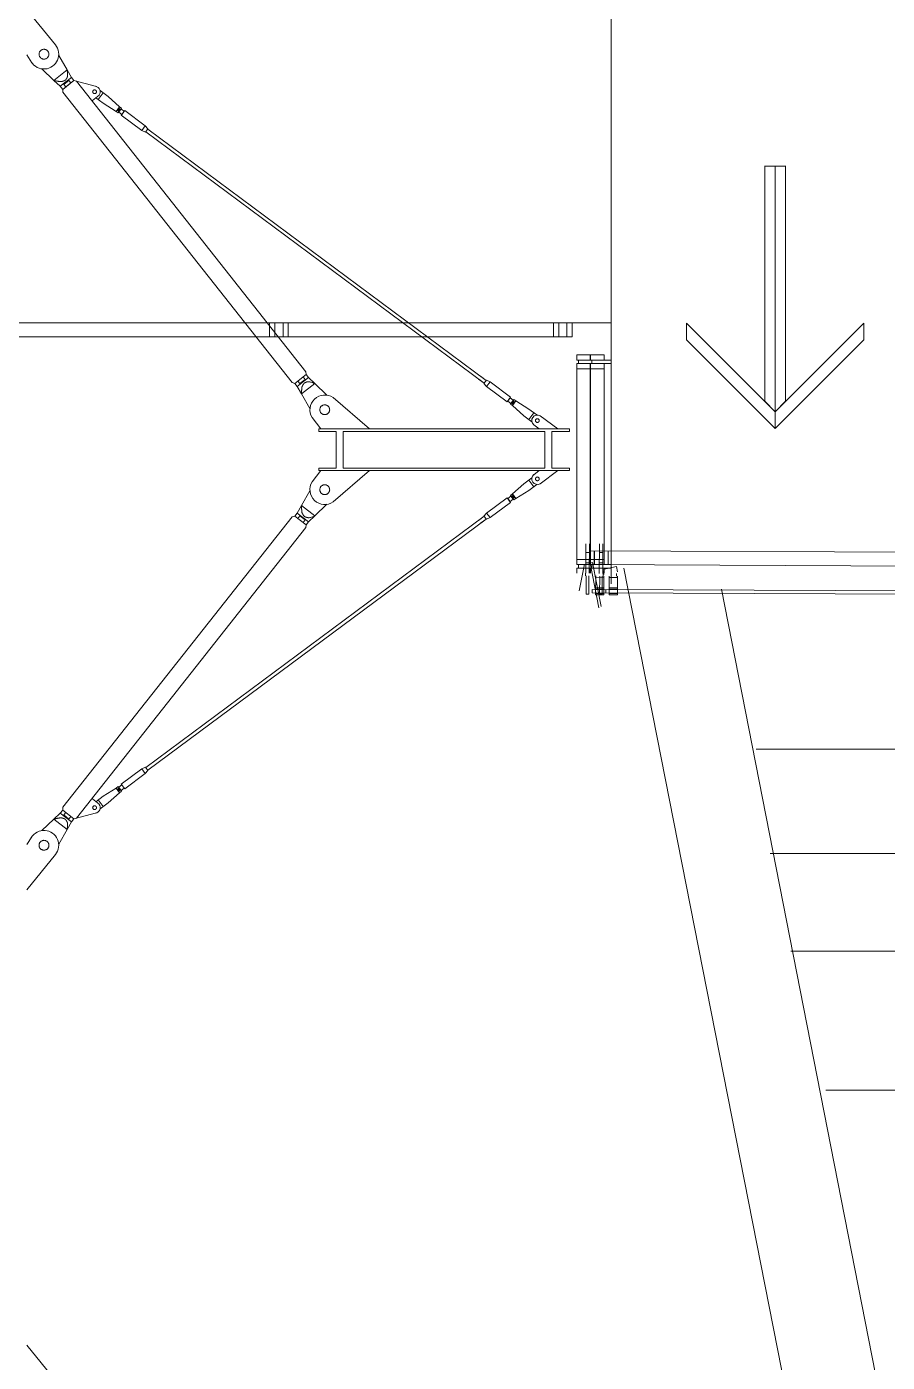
# Model space of a CAD drawing. Header units: inches. Extents: x -3410 to 5259, y -1080 to 3208.
# Drawn here: x -2097.8 to -1974.1, y 2561.6 to 2753.6 of the extents above; entities that cross this region are included whole.
import ezdxf

# ---------------------------------------------------------------- set-up
doc = ezdxf.new("R2010")
doc.units = ezdxf.units.IN
doc.header["$LTSCALE"] = 48
doc.header["$MEASUREMENT"] = 0
for name, color, linetype, lineweight in [('Setup Notes', 7, 'Continuous', 5), ('Venue-Text-Facility', 7, 'Continuous', 5), ('Venue-Walls and Doors', 7, 'Continuous', 5)]:
    doc.layers.add(name, color=color, linetype=linetype, lineweight=lineweight)

# ---------------------------------------------------------------- blocks, each defined once
blk = doc.blocks.new('Directional Arrow')
at = {"layer": 'Venue-Text-Facility', "color": 7, "linetype": 'Continuous', "lineweight": 5, "transparency": 33554687}
for p, q in [((0.507, 6.289), (-0.507, 6.289)), ((-0.5, 6.289), (-0.5, -4.979)), ((0, 6.289), (0, -6.289)), ((0.5, 6.289), (0.5, -4.979)), ((0, -5.486), (-4.243, -1.243)), ((-4.243, -2.046), (-4.243, -1.243)), ((0, -5.486), (4.243, -1.243)), ((4.243, -2.046), (4.243, -1.243)), ((0, -6.289), (-4.243, -2.046)), ((0, -6.289), (4.243, -2.046))]:
    blk.add_line(p, q, dxfattribs=at)
at = {"layer": 'Venue-Text-Facility', "color": 7, "linetype": 'Continuous', "lineweight": 5, "transparency": 33554687, "flags": 128}
for points in [[(-0.5, 6.289), (0.5, 6.289), (0.5, -4.979), (0.004, -5.486), (-0.5, -4.979)], [(4.243, -1.243), (4.243, -2.046), (0, -6.289), (-4.243, -2.046), (-4.243, -1.243), (0, -5.486)]]:
    blk.add_lwpolyline(points, close=True, dxfattribs=at)

msp = doc.modelspace()

# ---------------------------------------------------------------- linework, layer by layer
at = {"layer": 'Venue-Walls and Doors', "linetype": 'Continuous'}
for p, q in [((-2013.83, 2951.96), (-2013.83, 2673.49)), ((-2097.83, 2756), (-2093.7, 2750.95)), ((-2097.83, 2749.5), (-2097.08, 2748.37)), ((-2093.23, 2749.43), (-2092.02, 2747.34)), ((-2095.67, 2747.51), (-2093.91, 2745.84)), ((-2093.91, 2745.84), (-2092.01, 2747.35)), ((-2093.91, 2745.84), (-2093, 2744.99)), ((-2093, 2744.99), (-2091.4, 2746.26)), ((-2091.06, 2745.82), (-2092.66, 2744.55)), ((-2092.51, 2745.26), (-2091.77, 2745.84)), ((-2092.02, 2747.34), (-2091.4, 2746.26)), ((-2091.77, 2745.84), (-2091.49, 2745.48)), ((-2091.4, 2746.26), (-2091.06, 2745.82)), ((-2091.06, 2745.83), (-2090.67, 2745.71)), ((-2091.06, 2745.82), (-2087.8, 2744.96)), ((-2090.68, 2745.71), (-2057.7, 2703.95)), ((-2092.66, 2744.55), (-2093, 2744.99)), ((-2092.66, 2744.55), (-2092.63, 2744.15)), ((-2092.63, 2744.15), (-2059.67, 2702.41)), ((-2092.23, 2744.9), (-2092.51, 2745.26)), ((-2091.49, 2745.48), (-2092.23, 2744.9)), ((-2087.43, 2743.73), (-2088.39, 2742.94)), ((-2086.85, 2744.04), (-2087.56, 2743.08)), ((-2086.13, 2743.51), (-2087.29, 2744.37)), ((-2086.84, 2742.55), (-2087.91, 2743.34)), ((-2084.98, 2741.39), (-2086.84, 2742.55)), ((-2084.48, 2742.06), (-2086.13, 2743.51)), ((-2084.57, 2741.84), (-2084.55, 2741.35)), ((-2084.33, 2741.66), (-2084.79, 2741.53)), ((-2084.27, 2741.73), (-2084.61, 2741.28)), ((-2084.61, 2741.28), (-2084.15, 2740.94)), ((-2083.81, 2741.39), (-2084.27, 2741.73)), ((-2083.73, 2741.5), (-2084.23, 2740.83)), ((-2084.23, 2740.83), (-2081.27, 2738.64)), ((-2084.15, 2740.94), (-2083.81, 2741.39)), ((-2080.78, 2739.3), (-2083.73, 2741.5)), ((-2081.27, 2738.64), (-2080.78, 2739.3)), ((-2080.74, 2738.4), (-2081.27, 2738.64)), ((-2080.4, 2738.86), (-2080.78, 2739.3)), ((-2080.4, 2738.86), (-2080.74, 2738.4)), ((-2080.72, 2738.43), (-2032.08, 2702.31)), ((-2031.78, 2702.71), (-2080.42, 2738.83)), ((-2200.58, 2710.97), (-2013.83, 2710.97)), ((-2062.92, 2708.97), (-2062.92, 2710.97)), ((-2062.17, 2710.97), (-2062.17, 2708.97)), ((-2060.98, 2708.97), (-2060.98, 2710.97)), ((-2060.23, 2710.97), (-2060.23, 2708.97)), ((-2022.11, 2710.97), (-2022.11, 2708.97)), ((-2021.36, 2708.97), (-2021.36, 2710.97)), ((-2020.17, 2710.97), (-2020.17, 2708.97)), ((-2019.42, 2708.97), (-2019.42, 2710.97)), ((-2019.42, 2708.97), (-2101.79, 2708.97)), ((-2018.77, 2706.37), (-2014.83, 2706.37)), ((-2018.77, 2705.62), (-2018.77, 2706.37)), ((-2013.83, 2705.62), (-2018.77, 2705.62)), ((-2018.52, 2705.12), (-2018.52, 2705.62)), ((-2016.83, 2705.62), (-2016.83, 2706.37)), ((-2016.77, 2706.37), (-2016.77, 2705.62)), ((-2016.58, 2705.12), (-2016.58, 2705.62)), ((-2014.83, 2706.37), (-2014.83, 2705.62)), ((-2057.67, 2703.55), (-2059.28, 2702.28)), ((-2057.67, 2703.55), (-2057.7, 2703.95)), ((-2057.33, 2703.12), (-2057.67, 2703.55)), ((-2018.77, 2705.12), (-2018.77, 2676.24)), ((-2018.77, 2705.12), (-2013.83, 2705.12)), ((-2014.83, 2704.37), (-2018.77, 2704.37)), ((-2016.83, 2705.12), (-2016.83, 2676.24)), ((-2016.77, 2705.12), (-2016.77, 2676.24)), ((-2014.83, 2705.12), (-2014.83, 2676.24)), ((-2059.28, 2702.29), (-2059.67, 2702.41)), ((-2059.28, 2702.28), (-2058.94, 2701.85)), ((-2058.94, 2701.85), (-2057.33, 2703.12)), ((-2058.32, 2700.76), (-2058.94, 2701.85)), ((-2058.11, 2703.21), (-2058.85, 2702.62)), ((-2058.85, 2702.62), (-2058.56, 2702.26)), ((-2058.56, 2702.26), (-2057.82, 2702.85)), ((-2058.32, 2700.76), (-2056.41, 2702.27)), ((-2057.82, 2702.85), (-2058.11, 2703.21)), ((-2056.42, 2702.26), (-2057.33, 2703.12)), ((-2054.67, 2700.6), (-2056.42, 2702.26)), ((-2032.08, 2702.31), (-2032.89, 2702.91)), ((-2032.59, 2703.32), (-2031.78, 2702.71)), ((-2031.76, 2702.74), (-2032.1, 2702.29)), ((-2032.1, 2702.29), (-2031.73, 2701.84)), ((-2031.76, 2702.74), (-2031.23, 2702.51)), ((-2057.11, 2698.67), (-2058.32, 2700.76)), ((-2048.57, 2695.75), (-2053.79, 2700.25)), ((-2027.71, 2699.61), (-2028.18, 2699.48)), ((-2027.95, 2699.79), (-2027.94, 2699.31)), ((-2027.52, 2699.76), (-2025.66, 2698.6)), ((-2028.02, 2699.09), (-2026.37, 2697.64)), ((-2026.37, 2697.64), (-2025.22, 2696.78)), ((-2025.66, 2698.6), (-2024.5, 2697.74)), ((-2024.94, 2698.06), (-2025.65, 2697.1)), ((-2021.48, 2695.75), (-2024.03, 2697.64)), ((-2055.57, 2695.75), (-2056.8, 2697.37)), ((-2024.18, 2695.75), (-2024.95, 2696.34)), ((-2055.57, 2689.75), (-2056.8, 2688.12)), ((-2048.57, 2689.75), (-2053.79, 2685.25)), ((-2026.37, 2687.85), (-2025.22, 2688.71)), ((-2024.94, 2687.43), (-2025.65, 2688.39)), ((-2024.18, 2689.75), (-2024.95, 2689.15)), ((-2021.48, 2689.75), (-2024.03, 2687.86)), ((-2057.11, 2686.83), (-2058.32, 2684.73)), ((-2028.02, 2686.41), (-2026.37, 2687.85)), ((-2027.95, 2685.7), (-2027.94, 2686.19)), ((-2027.52, 2685.74), (-2025.66, 2686.89)), ((-2025.66, 2686.89), (-2024.5, 2687.76)), ((-2058.32, 2684.73), (-2058.94, 2683.65)), ((-2058.32, 2684.73), (-2056.41, 2683.23)), ((-2054.67, 2684.9), (-2056.42, 2683.24)), ((-2027.71, 2685.88), (-2028.18, 2686.01)), ((-2092.63, 2641.34), (-2059.67, 2683.08)), ((-2080.72, 2647.06), (-2032.08, 2683.18)), ((-2031.78, 2682.78), (-2080.42, 2646.66)), ((-2059.28, 2683.21), (-2059.67, 2683.08)), ((-2059.28, 2683.21), (-2058.94, 2683.65)), ((-2057.67, 2681.94), (-2059.28, 2683.21)), ((-2058.94, 2683.65), (-2057.33, 2682.38)), ((-2058.85, 2682.87), (-2058.56, 2683.23)), ((-2058.11, 2682.29), (-2058.85, 2682.87)), ((-2058.56, 2683.23), (-2057.82, 2682.65)), ((-2057.82, 2682.65), (-2058.11, 2682.29)), ((-2057.33, 2682.38), (-2057.67, 2681.94)), ((-2056.42, 2683.24), (-2057.33, 2682.38)), ((-2032.08, 2683.18), (-2032.89, 2682.58)), ((-2032.59, 2682.18), (-2031.78, 2682.78)), ((-2032.1, 2683.21), (-2031.73, 2683.65)), ((-2031.76, 2682.75), (-2032.1, 2683.21)), ((-2031.76, 2682.75), (-2031.23, 2682.99)), ((-2090.68, 2639.78), (-2057.7, 2681.55)), ((-2057.67, 2681.94), (-2057.7, 2681.54)), ((-2017.45, 2679.23), (-2017.47, 2674.98)), ((-2016.97, 2674.98), (-2016.95, 2679.23)), ((-2015.51, 2679.22), (-2015.53, 2674.97)), ((-2015.03, 2674.97), (-2015.01, 2679.22)), ((-2018.77, 2676.99), (-2014.83, 2676.99)), ((-2016.96, 2677.98), (-2017.46, 2677.98)), ((-1852.55, 2677.52), (-2016.96, 2678.23)), ((-2016.5, 2676.53), (-2016.86, 2676.46)), ((-2015.25, 2670.21), (-2016.5, 2676.53)), ((-2016.26, 2678.22), (-2016.27, 2676.22)), ((-2016.22, 2676.22), (-2016.21, 2678.22)), ((-2015.02, 2677.97), (-2015.52, 2677.97)), ((-2014.27, 2676.21), (-2014.26, 2678.21)), ((-2013.83, 2676.24), (-2018.77, 2676.24)), ((-2018.77, 2675.74), (-2013.83, 2675.74)), ((-2018.77, 2674.99), (-2018.77, 2675.74)), ((-2018.52, 2675.74), (-2018.52, 2676.24)), ((-2017.63, 2676.31), (-2018.4, 2672.45)), ((-2017.53, 2674.98), (-2017.53, 2674.6)), ((-2017.46, 2676.48), (-2016.96, 2676.48)), ((-2017.41, 2674.6), (-2017.42, 2671.98)), ((-2017.05, 2671.98), (-2017.04, 2674.6)), ((-2016.97, 2676.23), (-1852.55, 2675.52)), ((-2016.86, 2676.46), (-2015.6, 2670.02)), ((-2016.83, 2674.99), (-2016.83, 2675.74)), ((-2016.77, 2675.74), (-2016.77, 2674.99)), ((-2016.58, 2675.74), (-2016.58, 2676.24)), ((-2015.52, 2676.47), (-2015.02, 2676.47)), ((-2015.47, 2674.59), (-2015.48, 2671.97)), ((-2015.1, 2671.97), (-2015.09, 2674.59)), ((-2013.07, 2675.94), (-2015.03, 2675.55)), ((-2015.03, 2675.55), (-2014.88, 2674.81)), ((-2014.97, 2674.59), (-2014.97, 2674.97)), ((-2014.83, 2675.74), (-2014.83, 2674.99)), ((-2012.92, 2675.2), (-2013.07, 2675.94)), ((-2013.03, 2674.58), (-2013.03, 2674.96)), ((-2012, 2675.71), (-1966.91, 2446.59)), ((-2016.55, 2672.16), (-2016.54, 2672.66)), ((-2016.54, 2672.66), (-1853.01, 2671.96)), ((-2016.04, 2674.41), (-2014.85, 2674.4)), ((-2016.04, 2672.91), (-2014.85, 2672.9)), ((-2016.04, 2672.72), (-2014.86, 2672.72)), ((-2014.6, 2672.15), (-2014.6, 2672.65)), ((-2014.1, 2672.9), (-2012.91, 2672.9)), ((-2014.1, 2672.71), (-2012.91, 2672.71)), ((-2014.09, 2674.4), (-2012.91, 2674.4)), ((-2017.42, 2671.98), (-2017.05, 2671.98)), ((-1853.01, 2671.46), (-2016.55, 2672.16)), ((-2016.05, 2672.1), (-2014.86, 2672.09)), ((-2015.48, 2671.97), (-2015.1, 2671.97)), ((-2014.1, 2672.09), (-2012.92, 2672.08)), ((-2084.23, 2644.66), (-2081.27, 2646.86)), ((-2080.78, 2646.19), (-2083.73, 2643.99)), ((-2080.74, 2647.09), (-2081.27, 2646.86)), ((-2081.27, 2646.86), (-2080.78, 2646.19)), ((-2080.4, 2646.64), (-2080.78, 2646.19)), ((-2080.4, 2646.64), (-2080.74, 2647.09)), ((-2084.98, 2644.1), (-2086.84, 2642.95)), ((-2084.33, 2643.83), (-2084.79, 2643.96)), ((-2084.61, 2644.22), (-2084.15, 2644.56)), ((-2084.27, 2643.76), (-2084.61, 2644.22)), ((-2084.57, 2643.66), (-2084.55, 2644.14)), ((-2083.81, 2644.1), (-2084.27, 2643.76)), ((-2083.73, 2643.99), (-2084.23, 2644.66)), ((-2084.15, 2644.56), (-2083.81, 2644.1)), ((-2087.43, 2641.77), (-2088.39, 2642.55)), ((-2086.84, 2642.95), (-2087.91, 2642.15)), ((-2086.85, 2641.45), (-2087.56, 2642.41)), ((-2086.13, 2641.99), (-2087.29, 2641.13)), ((-2084.48, 2643.44), (-2086.13, 2641.99)), ((-2093.91, 2639.65), (-2093, 2640.51)), ((-2092.66, 2640.94), (-2093, 2640.51)), ((-2093, 2640.51), (-2091.4, 2639.24)), ((-2092.66, 2640.94), (-2092.63, 2641.34)), ((-2091.06, 2639.67), (-2092.66, 2640.94)), ((-2092.23, 2640.6), (-2092.51, 2640.24)), ((-2092.51, 2640.24), (-2091.77, 2639.65)), ((-2091.49, 2640.01), (-2092.23, 2640.6)), ((-2091.77, 2639.65), (-2091.49, 2640.01)), ((-2091.06, 2639.67), (-2087.8, 2640.54)), ((-2095.67, 2637.99), (-2093.91, 2639.65)), ((-2093.91, 2639.65), (-2092.01, 2638.15)), ((-2093.23, 2636.06), (-2092.02, 2638.15)), ((-2092.02, 2638.15), (-2091.4, 2639.24)), ((-2091.4, 2639.24), (-2091.06, 2639.67)), ((-2091.06, 2639.67), (-2090.67, 2639.79)), ((-2097.83, 2636), (-2097.08, 2637.12)), ((-2097.83, 2629.5), (-2093.7, 2634.54)), ((-2097.83, 2564), (-2093.7, 2558.95))]:
    msp.add_line(p, q, dxfattribs=at)
at = {"layer": 'Venue-Walls and Doors', "color": 7, "linetype": 'Continuous', "lineweight": 5, "transparency": 33554687}
for p, q in [((-1997.97, 2672.68), (-1953.59, 2446.75)), ((-1992.97, 2649.68), (-1874.79, 2649.68)), ((-1990.97, 2634.68), (-1870.86, 2634.68)), ((-1987.97, 2620.68), (-1867.19, 2620.68)), ((-1982.97, 2600.68), (-1861.95, 2600.68))]:
    msp.add_line(p, q, dxfattribs=at)
at = {"layer": 'Venue-Walls and Doors', "linetype": 'Continuous', "flags": 128}
for points in [[(-2094.64, 2749.61), (-2094.65, 2749.54), (-2094.66, 2749.47), (-2094.67, 2749.4), (-2094.7, 2749.34), (-2094.73, 2749.27), (-2094.76, 2749.21), (-2094.8, 2749.16), (-2094.85, 2749.11), (-2094.9, 2749.06), (-2094.96, 2749.02), (-2095.02, 2748.98), (-2095.08, 2748.95), (-2095.15, 2748.93), (-2095.21, 2748.91), (-2095.28, 2748.9), (-2095.35, 2748.9), (-2095.42, 2748.9), (-2095.49, 2748.91), (-2095.56, 2748.93), (-2095.62, 2748.95), (-2095.68, 2748.98), (-2095.74, 2749.02), (-2095.8, 2749.06), (-2095.85, 2749.11), (-2095.9, 2749.16), (-2095.94, 2749.21), (-2095.98, 2749.27), (-2096, 2749.34), (-2096.03, 2749.4), (-2096.05, 2749.47), (-2096.06, 2749.54), (-2096.06, 2749.61), (-2096.06, 2749.68), (-2096.05, 2749.74), (-2096.03, 2749.81), (-2096, 2749.88), (-2095.98, 2749.94), (-2095.94, 2750), (-2095.9, 2750.06), (-2095.85, 2750.11), (-2095.8, 2750.15), (-2095.74, 2750.2), (-2095.68, 2750.23), (-2095.62, 2750.26), (-2095.56, 2750.28), (-2095.49, 2750.3), (-2095.42, 2750.31), (-2095.35, 2750.31), (-2095.28, 2750.31), (-2095.21, 2750.3), (-2095.15, 2750.28), (-2095.08, 2750.26), (-2095.02, 2750.23), (-2094.96, 2750.2), (-2094.9, 2750.15), (-2094.85, 2750.11), (-2094.8, 2750.06), (-2094.76, 2750), (-2094.73, 2749.94), (-2094.7, 2749.88), (-2094.67, 2749.81), (-2094.66, 2749.74), (-2094.65, 2749.68)], [(-2087.8, 2744.21), (-2087.8, 2744.18), (-2087.81, 2744.15), (-2087.82, 2744.13), (-2087.82, 2744.1), (-2087.84, 2744.08), (-2087.85, 2744.06), (-2087.87, 2744.03), (-2087.88, 2744.01), (-2087.9, 2744), (-2087.92, 2743.98), (-2087.95, 2743.97), (-2087.97, 2743.96), (-2088, 2743.95), (-2088.02, 2743.94), (-2088.05, 2743.94), (-2088.07, 2743.94), (-2088.1, 2743.94), (-2088.13, 2743.94), (-2088.15, 2743.95), (-2088.18, 2743.96), (-2088.2, 2743.97), (-2088.23, 2743.98), (-2088.25, 2744), (-2088.27, 2744.01), (-2088.28, 2744.03), (-2088.3, 2744.06), (-2088.31, 2744.08), (-2088.32, 2744.1), (-2088.33, 2744.13), (-2088.34, 2744.15), (-2088.34, 2744.18), (-2088.35, 2744.21), (-2088.34, 2744.23), (-2088.34, 2744.26), (-2088.33, 2744.29), (-2088.32, 2744.31), (-2088.31, 2744.33), (-2088.3, 2744.36), (-2088.28, 2744.38), (-2088.27, 2744.4), (-2088.25, 2744.42), (-2088.23, 2744.43), (-2088.2, 2744.45), (-2088.18, 2744.46), (-2088.15, 2744.47), (-2088.13, 2744.47), (-2088.1, 2744.48), (-2088.07, 2744.48), (-2088.05, 2744.48), (-2088.02, 2744.47), (-2088, 2744.47), (-2087.97, 2744.46), (-2087.95, 2744.45), (-2087.92, 2744.43), (-2087.9, 2744.42), (-2087.88, 2744.4), (-2087.87, 2744.38), (-2087.85, 2744.36), (-2087.84, 2744.33), (-2087.82, 2744.31), (-2087.82, 2744.29), (-2087.81, 2744.26), (-2087.8, 2744.23)], [(-2054.28, 2698.49), (-2054.29, 2698.42), (-2054.3, 2698.36), (-2054.31, 2698.29), (-2054.34, 2698.22), (-2054.37, 2698.16), (-2054.4, 2698.1), (-2054.44, 2698.05), (-2054.49, 2697.99), (-2054.54, 2697.95), (-2054.6, 2697.91), (-2054.66, 2697.87), (-2054.72, 2697.84), (-2054.78, 2697.82), (-2054.85, 2697.8), (-2054.92, 2697.79), (-2054.99, 2697.79), (-2055.06, 2697.79), (-2055.13, 2697.8), (-2055.2, 2697.82), (-2055.26, 2697.84), (-2055.32, 2697.87), (-2055.38, 2697.91), (-2055.44, 2697.95), (-2055.49, 2697.99), (-2055.54, 2698.05), (-2055.58, 2698.1), (-2055.61, 2698.16), (-2055.64, 2698.22), (-2055.67, 2698.29), (-2055.68, 2698.36), (-2055.69, 2698.42), (-2055.7, 2698.49), (-2055.69, 2698.56), (-2055.68, 2698.63), (-2055.67, 2698.7), (-2055.64, 2698.77), (-2055.61, 2698.83), (-2055.58, 2698.89), (-2055.54, 2698.94), (-2055.49, 2698.99), (-2055.44, 2699.04), (-2055.38, 2699.08), (-2055.32, 2699.12), (-2055.26, 2699.15), (-2055.2, 2699.17), (-2055.13, 2699.19), (-2055.06, 2699.2), (-2054.99, 2699.2), (-2054.92, 2699.2), (-2054.85, 2699.19), (-2054.78, 2699.17), (-2054.72, 2699.15), (-2054.66, 2699.12), (-2054.6, 2699.08), (-2054.54, 2699.04), (-2054.49, 2698.99), (-2054.44, 2698.94), (-2054.4, 2698.89), (-2054.37, 2698.83), (-2054.34, 2698.77), (-2054.31, 2698.7), (-2054.3, 2698.63), (-2054.29, 2698.56)], [(-2055.83, 2695.37), (-2055.83, 2695.75), (-2019.83, 2695.75), (-2019.83, 2695.37), (-2022.33, 2695.37), (-2022.33, 2690.12), (-2019.83, 2690.12), (-2019.83, 2689.75), (-2055.83, 2689.75), (-2055.83, 2690.12), (-2053.33, 2690.12), (-2053.33, 2695.37)], [(-2024.16, 2696.94), (-2024.16, 2696.91), (-2024.16, 2696.89), (-2024.17, 2696.86), (-2024.18, 2696.83), (-2024.19, 2696.81), (-2024.2, 2696.79), (-2024.22, 2696.77), (-2024.24, 2696.75), (-2024.26, 2696.73), (-2024.28, 2696.71), (-2024.3, 2696.7), (-2024.32, 2696.69), (-2024.35, 2696.68), (-2024.38, 2696.67), (-2024.4, 2696.67), (-2024.43, 2696.67), (-2024.46, 2696.67), (-2024.48, 2696.67), (-2024.51, 2696.68), (-2024.53, 2696.69), (-2024.56, 2696.7), (-2024.58, 2696.71), (-2024.6, 2696.73), (-2024.62, 2696.75), (-2024.64, 2696.77), (-2024.65, 2696.79), (-2024.67, 2696.81), (-2024.68, 2696.83), (-2024.69, 2696.86), (-2024.69, 2696.89), (-2024.7, 2696.91), (-2024.7, 2696.94), (-2024.7, 2696.96), (-2024.69, 2696.99), (-2024.69, 2697.02), (-2024.68, 2697.04), (-2024.67, 2697.07), (-2024.65, 2697.09), (-2024.64, 2697.11), (-2024.62, 2697.13), (-2024.6, 2697.15), (-2024.58, 2697.16), (-2024.56, 2697.18), (-2024.53, 2697.19), (-2024.51, 2697.2), (-2024.48, 2697.2), (-2024.46, 2697.21), (-2024.43, 2697.21), (-2024.4, 2697.21), (-2024.38, 2697.2), (-2024.35, 2697.2), (-2024.32, 2697.19), (-2024.3, 2697.18), (-2024.28, 2697.16), (-2024.26, 2697.15), (-2024.24, 2697.13), (-2024.22, 2697.11), (-2024.2, 2697.09), (-2024.19, 2697.07), (-2024.18, 2697.04), (-2024.17, 2697.02), (-2024.16, 2696.99), (-2024.16, 2696.96)], [(-2024.16, 2688.55), (-2024.16, 2688.53), (-2024.16, 2688.5), (-2024.17, 2688.48), (-2024.18, 2688.45), (-2024.19, 2688.43), (-2024.2, 2688.4), (-2024.22, 2688.38), (-2024.24, 2688.36), (-2024.26, 2688.34), (-2024.28, 2688.33), (-2024.3, 2688.32), (-2024.32, 2688.3), (-2024.35, 2688.3), (-2024.38, 2688.29), (-2024.4, 2688.28), (-2024.43, 2688.28), (-2024.46, 2688.28), (-2024.48, 2688.29), (-2024.51, 2688.3), (-2024.53, 2688.3), (-2024.56, 2688.32), (-2024.58, 2688.33), (-2024.6, 2688.34), (-2024.62, 2688.36), (-2024.64, 2688.38), (-2024.65, 2688.4), (-2024.67, 2688.43), (-2024.68, 2688.45), (-2024.69, 2688.48), (-2024.69, 2688.5), (-2024.7, 2688.53), (-2024.7, 2688.55), (-2024.7, 2688.58), (-2024.69, 2688.61), (-2024.69, 2688.63), (-2024.68, 2688.66), (-2024.67, 2688.68), (-2024.65, 2688.7), (-2024.64, 2688.73), (-2024.62, 2688.75), (-2024.6, 2688.76), (-2024.58, 2688.78), (-2024.56, 2688.79), (-2024.53, 2688.8), (-2024.51, 2688.81), (-2024.48, 2688.82), (-2024.46, 2688.82), (-2024.43, 2688.83), (-2024.4, 2688.82), (-2024.38, 2688.82), (-2024.35, 2688.81), (-2024.32, 2688.8), (-2024.3, 2688.79), (-2024.28, 2688.78), (-2024.26, 2688.76), (-2024.24, 2688.75), (-2024.22, 2688.73), (-2024.2, 2688.7), (-2024.19, 2688.68), (-2024.18, 2688.66), (-2024.17, 2688.63), (-2024.16, 2688.61), (-2024.16, 2688.58)], [(-2054.28, 2687), (-2054.29, 2686.93), (-2054.3, 2686.86), (-2054.31, 2686.79), (-2054.34, 2686.73), (-2054.37, 2686.67), (-2054.4, 2686.61), (-2054.44, 2686.55), (-2054.49, 2686.5), (-2054.54, 2686.45), (-2054.6, 2686.41), (-2054.66, 2686.37), (-2054.72, 2686.35), (-2054.78, 2686.32), (-2054.85, 2686.3), (-2054.92, 2686.29), (-2054.99, 2686.29), (-2055.06, 2686.29), (-2055.13, 2686.3), (-2055.2, 2686.32), (-2055.26, 2686.35), (-2055.32, 2686.37), (-2055.38, 2686.41), (-2055.44, 2686.45), (-2055.49, 2686.5), (-2055.54, 2686.55), (-2055.58, 2686.61), (-2055.61, 2686.67), (-2055.64, 2686.73), (-2055.67, 2686.79), (-2055.68, 2686.86), (-2055.69, 2686.93), (-2055.7, 2687), (-2055.69, 2687.07), (-2055.68, 2687.14), (-2055.67, 2687.2), (-2055.64, 2687.27), (-2055.61, 2687.33), (-2055.58, 2687.39), (-2055.54, 2687.45), (-2055.49, 2687.5), (-2055.44, 2687.55), (-2055.38, 2687.59), (-2055.32, 2687.62), (-2055.26, 2687.65), (-2055.2, 2687.68), (-2055.13, 2687.69), (-2055.06, 2687.7), (-2054.99, 2687.71), (-2054.92, 2687.7), (-2054.85, 2687.69), (-2054.78, 2687.68), (-2054.72, 2687.65), (-2054.66, 2687.62), (-2054.6, 2687.59), (-2054.54, 2687.55), (-2054.49, 2687.5), (-2054.44, 2687.45), (-2054.4, 2687.39), (-2054.37, 2687.33), (-2054.34, 2687.27), (-2054.31, 2687.2), (-2054.3, 2687.14), (-2054.29, 2687.07)], [(-2087.8, 2641.29), (-2087.8, 2641.26), (-2087.81, 2641.23), (-2087.82, 2641.21), (-2087.82, 2641.18), (-2087.84, 2641.16), (-2087.85, 2641.14), (-2087.87, 2641.12), (-2087.88, 2641.1), (-2087.9, 2641.08), (-2087.92, 2641.06), (-2087.95, 2641.05), (-2087.97, 2641.04), (-2088, 2641.03), (-2088.02, 2641.02), (-2088.05, 2641.02), (-2088.07, 2641.02), (-2088.1, 2641.02), (-2088.13, 2641.02), (-2088.15, 2641.03), (-2088.18, 2641.04), (-2088.2, 2641.05), (-2088.23, 2641.06), (-2088.25, 2641.08), (-2088.27, 2641.1), (-2088.28, 2641.12), (-2088.3, 2641.14), (-2088.31, 2641.16), (-2088.32, 2641.18), (-2088.33, 2641.21), (-2088.34, 2641.23), (-2088.34, 2641.26), (-2088.35, 2641.29), (-2088.34, 2641.31), (-2088.34, 2641.34), (-2088.33, 2641.37), (-2088.32, 2641.39), (-2088.31, 2641.42), (-2088.3, 2641.44), (-2088.28, 2641.46), (-2088.27, 2641.48), (-2088.25, 2641.5), (-2088.23, 2641.51), (-2088.2, 2641.53), (-2088.18, 2641.54), (-2088.15, 2641.55), (-2088.13, 2641.55), (-2088.1, 2641.56), (-2088.07, 2641.56), (-2088.05, 2641.56), (-2088.02, 2641.55), (-2088, 2641.55), (-2087.97, 2641.54), (-2087.95, 2641.53), (-2087.92, 2641.51), (-2087.9, 2641.5), (-2087.88, 2641.48), (-2087.87, 2641.46), (-2087.85, 2641.44), (-2087.84, 2641.42), (-2087.82, 2641.39), (-2087.82, 2641.37), (-2087.81, 2641.34), (-2087.8, 2641.31)], [(-2094.64, 2635.89), (-2094.65, 2635.82), (-2094.66, 2635.75), (-2094.67, 2635.68), (-2094.7, 2635.62), (-2094.73, 2635.55), (-2094.76, 2635.49), (-2094.8, 2635.44), (-2094.85, 2635.39), (-2094.9, 2635.34), (-2094.96, 2635.3), (-2095.02, 2635.26), (-2095.08, 2635.23), (-2095.15, 2635.21), (-2095.21, 2635.19), (-2095.28, 2635.18), (-2095.35, 2635.18), (-2095.42, 2635.18), (-2095.49, 2635.19), (-2095.56, 2635.21), (-2095.62, 2635.23), (-2095.68, 2635.26), (-2095.74, 2635.3), (-2095.8, 2635.34), (-2095.85, 2635.39), (-2095.9, 2635.44), (-2095.94, 2635.49), (-2095.98, 2635.55), (-2096, 2635.62), (-2096.03, 2635.68), (-2096.05, 2635.75), (-2096.06, 2635.82), (-2096.06, 2635.89), (-2096.06, 2635.96), (-2096.05, 2636.03), (-2096.03, 2636.09), (-2096, 2636.16), (-2095.98, 2636.22), (-2095.94, 2636.28), (-2095.9, 2636.34), (-2095.85, 2636.39), (-2095.8, 2636.43), (-2095.74, 2636.48), (-2095.68, 2636.51), (-2095.62, 2636.54), (-2095.56, 2636.56), (-2095.49, 2636.58), (-2095.42, 2636.59), (-2095.35, 2636.6), (-2095.28, 2636.59), (-2095.21, 2636.58), (-2095.15, 2636.56), (-2095.08, 2636.54), (-2095.02, 2636.51), (-2094.96, 2636.48), (-2094.9, 2636.43), (-2094.85, 2636.39), (-2094.8, 2636.34), (-2094.76, 2636.28), (-2094.73, 2636.22), (-2094.7, 2636.16), (-2094.67, 2636.09), (-2094.66, 2636.03), (-2094.65, 2635.96)]]:
    msp.add_lwpolyline(points, close=True, dxfattribs=at)
for points in [[(-2084.19, 2741.84), (-2084.48, 2742.05), (-2084.98, 2741.39), (-2084.69, 2741.17), (-2084.19, 2741.84)], [(-2084.33, 2741.66), (-2084.57, 2741.84), (-2084.79, 2741.53), (-2084.55, 2741.35), (-2084.33, 2741.66)], [(-2031.23, 2702.51), (-2028.27, 2700.31), (-2028.77, 2699.64), (-2031.73, 2701.84), (-2031.23, 2702.51)], [(-2028.35, 2700.21), (-2027.89, 2699.87), (-2028.23, 2699.41), (-2028.69, 2699.75), (-2028.35, 2700.21)], [(-2027.81, 2699.97), (-2027.53, 2699.76), (-2028.02, 2699.09), (-2028.31, 2699.3), (-2027.81, 2699.97)], [(-2027.95, 2699.79), (-2027.71, 2699.61), (-2027.94, 2699.31), (-2028.18, 2699.48), (-2027.95, 2699.79)], [(-2052.33, 2695.37), (-2023.33, 2695.37), (-2023.33, 2690.12), (-2052.33, 2690.12), (-2052.33, 2695.37)], [(-2028.35, 2685.29), (-2027.89, 2685.63), (-2028.23, 2686.08), (-2028.69, 2685.74), (-2028.35, 2685.29)], [(-2027.81, 2685.52), (-2027.53, 2685.74), (-2028.02, 2686.4), (-2028.31, 2686.19), (-2027.81, 2685.52)], [(-2027.95, 2685.7), (-2027.71, 2685.88), (-2027.94, 2686.19), (-2028.18, 2686.01), (-2027.95, 2685.7)], [(-2031.23, 2682.99), (-2028.27, 2685.18), (-2028.77, 2685.85), (-2031.73, 2683.65), (-2031.23, 2682.99)], [(-2016.04, 2674.6), (-2016.05, 2671.91), (-2014.86, 2671.9), (-2014.85, 2674.59)], [(-2014.09, 2674.59), (-2014.1, 2671.9), (-2012.92, 2671.9), (-2012.91, 2674.58)], [(-2084.19, 2643.65), (-2084.48, 2643.44), (-2084.98, 2644.11), (-2084.69, 2644.32), (-2084.19, 2643.65)], [(-2084.33, 2643.83), (-2084.57, 2643.66), (-2084.79, 2643.96), (-2084.55, 2644.14), (-2084.33, 2643.83)]]:
    msp.add_lwpolyline(points, dxfattribs=at)
at = {"layer": 'Venue-Walls and Doors', "linetype": 'Continuous'}
for centre, radius, start, end in [((-2095.35, 2749.61), 2.13, 211.4398, 39.2739), ((-2088.08, 2744.2), 0.804, 323.7002, 79.175), ((-2054.99, 2698.49), 2.13, 55.5998, 211.8642), ((-2024.43, 2696.94), 0.803, 59.9542, 229.9057), ((-2054.99, 2687), 2.13, 148.1489, 304.4001), ((-2024.43, 2688.56), 0.803, 130.0521, 300.0465), ((-2088.08, 2641.29), 0.803, 280.8343, 36.3436), ((-2095.35, 2635.89), 2.13, 320.7258, 148.5593)]:
    msp.add_arc(centre, radius, start, end, dxfattribs=at)
for points, knots in [([(-2093.91, 2745.84), (-2093.48, 2745.74), (-2092.96, 2745.65), (-2092.78, 2745.68), (-2092.58, 2745.74), (-2092.48, 2745.77), (-2092.27, 2745.85), (-2092.15, 2746.03), (-2092.09, 2746.12), (-2092.01, 2746.29), (-2091.95, 2746.46), (-2091.97, 2746.94), (-2092.01, 2747.35)], [0, 0, 0, 0.099971, 0.199941, 0.299912, 0.399883, 0.399883, 0.599871, 0.599871, 0.699903, 0.799936, 0.899968, 1, 1, 1]), ([(-2058.32, 2700.76), (-2058.32, 2701.21), (-2058.28, 2701.73), (-2058.25, 2701.82), (-2058.21, 2701.9), (-2058.11, 2702.08), (-2057.99, 2702.27), (-2057.82, 2702.4), (-2057.52, 2702.51), (-2057.18, 2702.55), (-2056.41, 2702.27)], [0, 0, 0, 0.124971, 0.249942, 0.249942, 0.374951, 0.499961, 0.624971, 0.749981, 0.87499, 1, 1, 1]), ([(-2058.32, 2684.73), (-2058.32, 2684.29), (-2058.28, 2683.76), (-2058.25, 2683.67), (-2058.21, 2683.59), (-2058.11, 2683.41), (-2057.99, 2683.22), (-2057.82, 2683.09), (-2057.52, 2682.99), (-2057.18, 2682.95), (-2056.41, 2683.23)], [0, 0, 0, 0.124971, 0.249942, 0.249942, 0.374951, 0.499961, 0.624971, 0.749981, 0.87499, 1, 1, 1]), ([(-2093.91, 2639.65), (-2093.48, 2639.75), (-2092.96, 2639.84), (-2092.87, 2639.83), (-2092.78, 2639.81), (-2092.58, 2639.76), (-2092.37, 2639.68), (-2092.21, 2639.55), (-2092.15, 2639.46), (-2092.09, 2639.37), (-2092.01, 2639.2), (-2091.95, 2639.04), (-2091.97, 2638.55), (-2092.01, 2638.15)], [0, 0, 0, 0.100019, 0.200038, 0.200038, 0.300043, 0.400049, 0.500055, 0.60006, 0.60006, 0.700045, 0.80003, 0.900015, 1, 1, 1])]:
    msp.add_open_spline(points, degree=2, knots=knots, dxfattribs=at)

# ---------------------------------------------------------------- block references
at = {"layer": 'Setup Notes', "color": 7, "transparency": 33554687, "xscale": 3, "yscale": 3, "zscale": 3}
msp.add_blockref('Directional Arrow', (-1990.25, 2714.66), dxfattribs=at)

doc.saveas('drawing.dxf')
